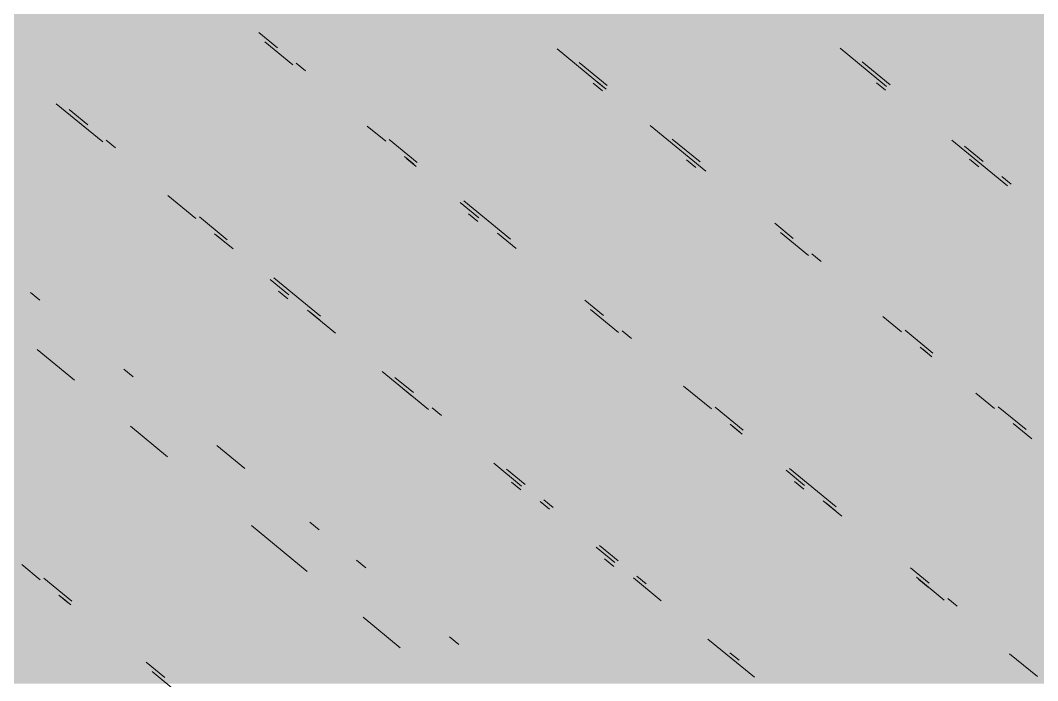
# Paper-space layout '03 3D Building and Roof' of a CAD drawing. Header units: millimetres. Extents: x 5 to 415, y 5 to 292.
# Drawn here: x 267.782 to 271.363, y 77.227 to 79.552 of the extents above; entities that cross this region are included whole.
import ezdxf

# ---------------------------------------------------------------- set-up
doc = ezdxf.new("R2010")
doc.units = ezdxf.units.MM
doc.layers.add('EXISTING', color=7, linetype='Continuous')
doc.layers.add('IMAGES', color=7, linetype='Continuous')

# ---------------------------------------------------------------- blocks, each defined once
blk = doc.blocks.new('SHEET_03')
at = {"layer": 'EXISTING', "color": 250, "lineweight": 9}
for p, q in [((268.6875, 79.4554), (268.6219, 79.5093)), ((268.6422, 79.4765), (268.7405, 79.3957)), ((269.6711, 79.4517), (269.8349, 79.3171)), ((270.6672, 79.4539), (270.831, 79.3193)), ((268.7858, 79.3746), (268.753, 79.4016)), ((269.8474, 79.3229), (269.7491, 79.4037)), ((270.8435, 79.3251), (270.7452, 79.4059)), ((269.8315, 79.3037), (269.7987, 79.3306)), ((269.844, 79.3095), (269.8112, 79.3365)), ((270.8276, 79.3059), (270.7949, 79.3328)), ((267.9082, 79.2588), (268.072, 79.1242)), ((268.019, 79.1839), (267.9535, 79.2378)), ((268.0156, 79.1705), (267.9828, 79.1974)), ((269.0026, 79.1802), (269.0681, 79.1264)), ((269.9987, 79.1824), (270.1953, 79.0208)), ((268.1173, 79.1031), (268.0845, 79.13)), ((269.1789, 79.0514), (269.0806, 79.1322)), ((270.175, 79.0536), (270.0767, 79.1344)), ((271.0604, 79.1307), (271.2569, 78.9691)), ((271.1711, 79.0558), (271.1056, 79.1097)), ((269.1337, 79.0725), (269.1664, 79.0456)), ((269.1755, 79.038), (269.1428, 79.0649)), ((270.1591, 79.0343), (270.1264, 79.0613)), ((271.1553, 79.0365), (271.1225, 79.0635)), ((271.2694, 78.975), (271.2367, 79.0019)), ((268.3014, 78.9356), (268.3997, 78.8548)), ((269.3302, 78.9109), (269.3958, 78.857)), ((269.5066, 78.7821), (269.3427, 78.9168)), ((268.5104, 78.7799), (268.4122, 78.8607)), ((269.3924, 78.8436), (269.3596, 78.8706)), ((270.5027, 78.7843), (270.4371, 78.8382)), ((268.4652, 78.801), (268.5307, 78.7471)), ((268.5071, 78.7665), (268.4743, 78.7934)), ((269.4613, 78.8032), (269.5268, 78.7493)), ((270.4574, 78.8054), (270.5557, 78.7246)), ((270.601, 78.7035), (270.5682, 78.7304)), ((268.6618, 78.6394), (268.7273, 78.5855)), ((268.8381, 78.5106), (268.6743, 78.6452)), ((268.7239, 78.5721), (268.6911, 78.599)), ((267.8509, 78.5664), (267.8181, 78.5934)), ((269.8342, 78.5128), (269.7687, 78.5666)), ((268.7928, 78.5317), (268.8911, 78.4509)), ((269.7889, 78.5338), (269.8872, 78.453)), ((268.8347, 78.4972), (268.8019, 78.5241)), ((270.8178, 78.5091), (270.8833, 78.4552)), ((269.9325, 78.432), (269.8997, 78.4589)), ((270.9941, 78.3803), (270.8958, 78.4611)), ((267.8415, 78.3928), (267.9725, 78.285)), ((270.9489, 78.4014), (270.9816, 78.3744)), ((270.9907, 78.3669), (270.958, 78.3938)), ((268.1785, 78.2971), (268.1458, 78.324)), ((269.0549, 78.3162), (269.2188, 78.1815)), ((269.1657, 78.2413), (269.1002, 78.2951)), ((269.1623, 78.2278), (269.1296, 78.2548)), ((270.1166, 78.2645), (270.2149, 78.1837)), ((271.1454, 78.2398), (271.211, 78.1859)), ((269.264, 78.1605), (269.2312, 78.1874)), ((270.3256, 78.1088), (270.2274, 78.1896)), ((271.3218, 78.111), (271.2235, 78.1918)), ((268.1691, 78.1234), (268.3001, 78.0157)), ((270.2804, 78.1298), (270.3132, 78.1029)), ((270.3223, 78.0954), (270.2895, 78.1223)), ((271.2765, 78.132), (271.342, 78.0782)), ((268.5717, 77.9739), (268.4734, 78.0547)), ((269.4481, 77.993), (269.5464, 77.9122)), ((269.5589, 77.9181), (269.4934, 77.9719)), ((270.477, 77.9682), (270.5425, 77.9144)), ((270.6533, 77.8394), (270.4895, 77.9741)), ((269.543, 77.8988), (269.5102, 77.9257)), ((270.5391, 77.901), (270.5063, 77.9279)), ((269.6119, 77.8583), (269.6447, 77.8314)), ((269.6572, 77.8373), (269.6244, 77.8642)), ((270.608, 77.8605), (270.6736, 77.8067)), ((270.6499, 77.826), (270.6171, 77.853)), ((268.8338, 77.7585), (268.801, 77.7854)), ((268.595, 77.7733), (268.7916, 77.6117)), ((269.8085, 77.6967), (269.874, 77.6429)), ((269.8865, 77.6487), (269.821, 77.7026)), ((267.7866, 77.6361), (267.8521, 77.5822)), ((268.9976, 77.6238), (268.9649, 77.6507)), ((269.8706, 77.6295), (269.8379, 77.6564)), ((270.9809, 77.5701), (270.9154, 77.624)), ((267.9629, 77.5073), (267.8646, 77.5881)), ((269.9396, 77.589), (270.0378, 77.5082)), ((269.9848, 77.5679), (269.952, 77.5949)), ((270.9357, 77.5912), (271.034, 77.5104)), ((270.9775, 77.5567), (270.9448, 77.5836)), ((267.9177, 77.5284), (267.9504, 77.5015)), ((267.9595, 77.4939), (267.9268, 77.5208)), ((271.0792, 77.4893), (271.0464, 77.5163)), ((268.9882, 77.4501), (269.1192, 77.3424)), ((269.3253, 77.3545), (269.2925, 77.3814)), ((270.2017, 77.3735), (270.3655, 77.2389)), ((270.3124, 77.2986), (270.2797, 77.3255)), ((271.2633, 77.3219), (271.3616, 77.2411)), ((268.2905, 77.238), (268.225, 77.2919)), ((268.2453, 77.2591), (268.3436, 77.1783))]:
    blk.add_line(p, q, dxfattribs=at)
at = {"layer": 'IMAGES', "color": 7}
for points in [[(267.7491, 79.5295), (268.2309, 79.5295), (267.7491, 79.6259), (268.2309, 79.6259)], [(268.2309, 79.5295), (268.3273, 79.5295), (268.2309, 79.6259), (268.3273, 79.6259)], [(268.3273, 79.5295), (268.4236, 79.5295), (268.3273, 79.6259), (268.4236, 79.6259)], [(268.4236, 79.5295), (268.6164, 79.5295), (268.4236, 79.6259), (268.6164, 79.6259)], [(268.6164, 79.5295), (268.7127, 79.5295), (268.6164, 79.6259), (268.7127, 79.6259)], [(268.7127, 79.5295), (268.8091, 79.5295), (268.7127, 79.6259), (268.8091, 79.6259)], [(268.8091, 79.5295), (269.3873, 79.5295), (268.8091, 79.6259), (269.3873, 79.6259)], [(269.3873, 79.5295), (269.4836, 79.5295), (269.3873, 79.6259), (269.4836, 79.6259)], [(269.4836, 79.5295), (269.58, 79.5295), (269.4836, 79.6259), (269.58, 79.6259)], [(269.58, 79.5295), (269.6764, 79.5295), (269.58, 79.6259), (269.6764, 79.6259)], [(269.6764, 79.5295), (270.2545, 79.5295), (269.6764, 79.6259), (270.2545, 79.6259)], [(270.2545, 79.5295), (270.3509, 79.5295), (270.2545, 79.6259), (270.3509, 79.6259)], [(270.3509, 79.5295), (270.4473, 79.5295), (270.3509, 79.6259), (270.4473, 79.6259)], [(270.4473, 79.5295), (270.5436, 79.5295), (270.4473, 79.6259), (270.5436, 79.6259)], [(270.5436, 79.5295), (270.64, 79.5295), (270.5436, 79.6259), (270.64, 79.6259)], [(270.64, 79.5295), (270.7364, 79.5295), (270.64, 79.6259), (270.7364, 79.6259)], [(270.7364, 79.5295), (271.4109, 79.5295), (270.7364, 79.6259), (271.4109, 79.6259)], [(267.7491, 79.4331), (268.3273, 79.4331), (267.7491, 79.5295), (268.3273, 79.5295)], [(268.3273, 79.4331), (268.4236, 79.4331), (268.3273, 79.5295), (268.4236, 79.5295)], [(268.4236, 79.4331), (268.52, 79.4331), (268.4236, 79.5295), (268.52, 79.5295)], [(268.52, 79.4331), (268.6164, 79.4331), (268.52, 79.5295), (268.6164, 79.5295)], [(268.6164, 79.4331), (268.7127, 79.4331), (268.6164, 79.5295), (268.7127, 79.5295)], [(268.7127, 79.4331), (268.8091, 79.4331), (268.7127, 79.5295), (268.8091, 79.5295)], [(268.8091, 79.4331), (268.9055, 79.4331), (268.8091, 79.5295), (268.9055, 79.5295)], [(268.9055, 79.4331), (269.3873, 79.4331), (268.9055, 79.5295), (269.3873, 79.5295)], [(269.3873, 79.4331), (269.4836, 79.4331), (269.3873, 79.5295), (269.4836, 79.5295)], [(269.4836, 79.4331), (269.58, 79.4331), (269.4836, 79.5295), (269.58, 79.5295)], [(269.58, 79.4331), (269.7727, 79.4331), (269.58, 79.5295), (269.7727, 79.5295)], [(269.7727, 79.4331), (269.8691, 79.4331), (269.7727, 79.5295), (269.8691, 79.5295)], [(269.8691, 79.4331), (270.3509, 79.4331), (269.8691, 79.5295), (270.3509, 79.5295)], [(270.3509, 79.4331), (270.4473, 79.4331), (270.3509, 79.5295), (270.4473, 79.5295)], [(270.4473, 79.4331), (270.5436, 79.4331), (270.4473, 79.5295), (270.5436, 79.5295)], [(270.5436, 79.4331), (270.7364, 79.4331), (270.5436, 79.5295), (270.7364, 79.5295)], [(270.7364, 79.4331), (270.8327, 79.4331), (270.7364, 79.5295), (270.8327, 79.5295)], [(270.8327, 79.4331), (271.4109, 79.4331), (270.8327, 79.5295), (271.4109, 79.5295)], [(267.6527, 79.3367), (267.8455, 79.3367), (267.6527, 79.4331), (267.8455, 79.4331)], [(267.8455, 79.3367), (267.9418, 79.3367), (267.8455, 79.4331), (267.9418, 79.4331)], [(267.9418, 79.3367), (268.0382, 79.3367), (267.9418, 79.4331), (268.0382, 79.4331)], [(268.0382, 79.3367), (268.52, 79.3367), (268.0382, 79.4331), (268.52, 79.4331)], [(268.52, 79.3367), (268.6164, 79.3367), (268.52, 79.4331), (268.6164, 79.4331)], [(268.6164, 79.3367), (268.8091, 79.3367), (268.6164, 79.4331), (268.8091, 79.4331)], [(268.8091, 79.3367), (268.9055, 79.3367), (268.8091, 79.4331), (268.9055, 79.4331)], [(268.9055, 79.3367), (269.0018, 79.3367), (268.9055, 79.4331), (269.0018, 79.4331)], [(269.0018, 79.3367), (269.0982, 79.3367), (269.0018, 79.4331), (269.0982, 79.4331)], [(269.0982, 79.3367), (269.4836, 79.3367), (269.0982, 79.4331), (269.4836, 79.4331)], [(269.4836, 79.3367), (269.58, 79.3367), (269.4836, 79.4331), (269.58, 79.4331)], [(269.58, 79.3367), (269.6764, 79.3367), (269.58, 79.4331), (269.6764, 79.4331)], [(269.6764, 79.3367), (269.8691, 79.3367), (269.6764, 79.4331), (269.8691, 79.4331)], [(269.8691, 79.3367), (269.9655, 79.3367), (269.8691, 79.4331), (269.9655, 79.4331)], [(269.9655, 79.3367), (270.0618, 79.3367), (269.9655, 79.4331), (270.0618, 79.4331)], [(270.0618, 79.3367), (270.5436, 79.3367), (270.0618, 79.4331), (270.5436, 79.4331)], [(270.5436, 79.3367), (270.64, 79.3367), (270.5436, 79.4331), (270.64, 79.4331)], [(270.64, 79.3367), (270.8327, 79.3367), (270.64, 79.4331), (270.8327, 79.4331)], [(270.8327, 79.3367), (270.9291, 79.3367), (270.8327, 79.4331), (270.9291, 79.4331)], [(270.9291, 79.3367), (271.0255, 79.3367), (270.9291, 79.4331), (271.0255, 79.4331)], [(271.0255, 79.3367), (271.5073, 79.3367), (271.0255, 79.4331), (271.5073, 79.4331)], [(267.7491, 79.2403), (267.8455, 79.2403), (267.7491, 79.3367), (267.8455, 79.3367)], [(267.8455, 79.2403), (267.9418, 79.2403), (267.8455, 79.3367), (267.9418, 79.3367)], [(267.9418, 79.2403), (268.0382, 79.2403), (267.9418, 79.3367), (268.0382, 79.3367)], [(268.0382, 79.2403), (268.1345, 79.2403), (268.0382, 79.3367), (268.1345, 79.3367)], [(268.1345, 79.2403), (268.6164, 79.2403), (268.1345, 79.3367), (268.6164, 79.3367)], [(268.6164, 79.2403), (268.7127, 79.2403), (268.6164, 79.3367), (268.7127, 79.3367)], [(268.7127, 79.2403), (268.8091, 79.2403), (268.7127, 79.3367), (268.8091, 79.3367)], [(268.8091, 79.2403), (268.9055, 79.2403), (268.8091, 79.3367), (268.9055, 79.3367)], [(268.9055, 79.2403), (269.0018, 79.2403), (268.9055, 79.3367), (269.0018, 79.3367)], [(269.0018, 79.2403), (269.0982, 79.2403), (269.0018, 79.3367), (269.0982, 79.3367)], [(269.0982, 79.2403), (269.1945, 79.2403), (269.0982, 79.3367), (269.1945, 79.3367)], [(269.1945, 79.2403), (269.58, 79.2403), (269.1945, 79.3367), (269.58, 79.3367)], [(269.58, 79.2403), (269.6764, 79.2403), (269.58, 79.3367), (269.6764, 79.3367)], [(269.6764, 79.2403), (269.7727, 79.2403), (269.6764, 79.3367), (269.7727, 79.3367)], [(269.7727, 79.2403), (269.9655, 79.2403), (269.7727, 79.3367), (269.9655, 79.3367)], [(269.9655, 79.2403), (270.0618, 79.2403), (269.9655, 79.3367), (270.0618, 79.3367)], [(270.0618, 79.2403), (270.1582, 79.2403), (270.0618, 79.3367), (270.1582, 79.3367)], [(270.1582, 79.2403), (270.64, 79.2403), (270.1582, 79.3367), (270.64, 79.3367)], [(270.64, 79.2403), (270.7364, 79.2403), (270.64, 79.3367), (270.7364, 79.3367)], [(270.7364, 79.2403), (270.9291, 79.2403), (270.7364, 79.3367), (270.9291, 79.3367)], [(270.9291, 79.2403), (271.0255, 79.2403), (270.9291, 79.3367), (271.0255, 79.3367)], [(271.0255, 79.2403), (271.1218, 79.2403), (271.0255, 79.3367), (271.1218, 79.3367)], [(271.1218, 79.2403), (271.6036, 79.2403), (271.1218, 79.3367), (271.6036, 79.3367)], [(267.7491, 79.1439), (267.8455, 79.1439), (267.7491, 79.2403), (267.8455, 79.2403)], [(267.8455, 79.1439), (267.9418, 79.1439), (267.8455, 79.2403), (267.9418, 79.2403)], [(267.9418, 79.1439), (268.1345, 79.1439), (267.9418, 79.2403), (268.1345, 79.2403)], [(268.1345, 79.1439), (268.2309, 79.1439), (268.1345, 79.2403), (268.2309, 79.2403)], [(268.2309, 79.1439), (268.7127, 79.1439), (268.2309, 79.2403), (268.7127, 79.2403)], [(268.7127, 79.1439), (268.8091, 79.1439), (268.7127, 79.2403), (268.8091, 79.2403)], [(268.8091, 79.1439), (268.9055, 79.1439), (268.8091, 79.2403), (268.9055, 79.2403)], [(268.9055, 79.1439), (269.0018, 79.1439), (268.9055, 79.2403), (269.0018, 79.2403)], [(269.0018, 79.0475), (269.0982, 79.0475), (269.0018, 79.2403), (269.0982, 79.2403)], [(269.0982, 79.1439), (269.1945, 79.1439), (269.0982, 79.2403), (269.1945, 79.2403)], [(269.1945, 79.1439), (269.7727, 79.1439), (269.1945, 79.2403), (269.7727, 79.2403)], [(269.7727, 79.1439), (269.8691, 79.1439), (269.7727, 79.2403), (269.8691, 79.2403)], [(269.8691, 79.1439), (269.9655, 79.1439), (269.8691, 79.2403), (269.9655, 79.2403)], [(269.9655, 79.1439), (270.0618, 79.1439), (269.9655, 79.2403), (270.0618, 79.2403)], [(270.0618, 79.1439), (270.1582, 79.1439), (270.0618, 79.2403), (270.1582, 79.2403)], [(270.1582, 79.1439), (270.2545, 79.1439), (270.1582, 79.2403), (270.2545, 79.2403)], [(270.2545, 79.1439), (270.7364, 79.1439), (270.2545, 79.2403), (270.7364, 79.2403)], [(270.7364, 79.1439), (270.8327, 79.1439), (270.7364, 79.2403), (270.8327, 79.2403)], [(270.8327, 79.1439), (270.9291, 79.1439), (270.8327, 79.2403), (270.9291, 79.2403)], [(270.9291, 79.1439), (271.0255, 79.1439), (270.9291, 79.2403), (271.0255, 79.2403)], [(271.0255, 79.1439), (271.1218, 79.1439), (271.0255, 79.2403), (271.1218, 79.2403)], [(271.1218, 79.1439), (271.2182, 79.1439), (271.1218, 79.2403), (271.2182, 79.2403)], [(271.2182, 79.1439), (271.7, 79.1439), (271.2182, 79.2403), (271.7, 79.2403)], [(267.46, 79.0475), (267.8455, 79.0475), (267.46, 79.1439), (267.8455, 79.1439)], [(267.8455, 79.0475), (267.9418, 79.0475), (267.8455, 79.1439), (267.9418, 79.1439)], [(267.9418, 79.0475), (268.0382, 79.0475), (267.9418, 79.1439), (268.0382, 79.1439)], [(268.0382, 79.0475), (268.2309, 79.0475), (268.0382, 79.1439), (268.2309, 79.1439)], [(268.2309, 79.0475), (268.3273, 79.0475), (268.2309, 79.1439), (268.3273, 79.1439)], [(268.3273, 79.0475), (268.4236, 79.0475), (268.3273, 79.1439), (268.4236, 79.1439)], [(268.4236, 79.0475), (268.8091, 79.0475), (268.4236, 79.1439), (268.8091, 79.1439)], [(268.8091, 79.0475), (268.9055, 79.0475), (268.8091, 79.1439), (268.9055, 79.1439)], [(268.9055, 79.0475), (269.0018, 79.0475), (268.9055, 79.1439), (269.0018, 79.1439)], [(269.0982, 79.0475), (269.1945, 79.0475), (269.0982, 79.1439), (269.1945, 79.1439)], [(269.1945, 79.0475), (269.2909, 79.0475), (269.1945, 79.1439), (269.2909, 79.1439)], [(269.2909, 79.0475), (269.3873, 79.0475), (269.2909, 79.1439), (269.3873, 79.1439)], [(269.3873, 79.0475), (269.8691, 79.0475), (269.3873, 79.1439), (269.8691, 79.1439)], [(269.8691, 79.0475), (269.9655, 79.0475), (269.8691, 79.1439), (269.9655, 79.1439)], [(269.9655, 79.0475), (270.0618, 79.0475), (269.9655, 79.1439), (270.0618, 79.1439)], [(270.0618, 79.0475), (270.1582, 79.0475), (270.0618, 79.1439), (270.1582, 79.1439)], [(270.1582, 79.0475), (270.2545, 79.0475), (270.1582, 79.1439), (270.2545, 79.1439)], [(270.2545, 79.0475), (270.3509, 79.0475), (270.2545, 79.1439), (270.3509, 79.1439)], [(270.3509, 79.0475), (270.9291, 79.0475), (270.3509, 79.1439), (270.9291, 79.1439)], [(270.9291, 79.0475), (271.0255, 79.0475), (270.9291, 79.1439), (271.0255, 79.1439)], [(271.0255, 79.0475), (271.2182, 79.0475), (271.0255, 79.1439), (271.2182, 79.1439)], [(271.2182, 79.0475), (271.7964, 79.0475), (271.2182, 79.1439), (271.7964, 79.1439)], [(267.5564, 78.9511), (268.0382, 78.9511), (267.5564, 79.0475), (268.0382, 79.0475)], [(268.0382, 78.9511), (268.1345, 78.9511), (268.0382, 79.0475), (268.1345, 79.0475)], [(268.1345, 78.9511), (268.2309, 78.9511), (268.1345, 79.0475), (268.2309, 79.0475)], [(268.2309, 78.9511), (268.3273, 78.9511), (268.2309, 79.0475), (268.3273, 79.0475)], [(268.3273, 78.9511), (268.4236, 78.9511), (268.3273, 79.0475), (268.4236, 79.0475)], [(268.4236, 78.9511), (268.52, 78.9511), (268.4236, 79.0475), (268.52, 79.0475)], [(268.52, 78.9511), (268.9055, 78.9511), (268.52, 79.0475), (268.9055, 79.0475)], [(268.9055, 78.9511), (269.0018, 78.9511), (268.9055, 79.0475), (269.0018, 79.0475)], [(269.0018, 78.9511), (269.0982, 78.9511), (269.0018, 79.0475), (269.0982, 79.0475)], [(269.0982, 78.9511), (269.1945, 78.9511), (269.0982, 79.0475), (269.1945, 79.0475)], [(269.1945, 78.9511), (269.2909, 78.9511), (269.1945, 79.0475), (269.2909, 79.0475)], [(269.2909, 78.9511), (269.3873, 78.9511), (269.2909, 79.0475), (269.3873, 79.0475)], [(269.3873, 78.9511), (269.4836, 78.9511), (269.3873, 79.0475), (269.4836, 79.0475)], [(269.4836, 78.9511), (269.9655, 78.9511), (269.4836, 79.0475), (269.9655, 79.0475)], [(269.9655, 78.9511), (270.0618, 78.9511), (269.9655, 79.0475), (270.0618, 79.0475)], [(270.0618, 78.9511), (270.1582, 78.9511), (270.0618, 79.0475), (270.1582, 79.0475)], [(270.1582, 78.9511), (270.2545, 78.9511), (270.1582, 79.0475), (270.2545, 79.0475)], [(270.2545, 78.9511), (270.3509, 78.9511), (270.2545, 79.0475), (270.3509, 79.0475)], [(270.3509, 78.9511), (270.4473, 78.9511), (270.3509, 79.0475), (270.4473, 79.0475)], [(270.4473, 78.9511), (271.1218, 78.9511), (270.4473, 79.0475), (271.1218, 79.0475)], [(271.1218, 78.9511), (271.3145, 78.9511), (271.1218, 79.0475), (271.3145, 79.0475)], [(271.3145, 78.9511), (271.4109, 78.9511), (271.3145, 79.0475), (271.4109, 79.0475)], [(267.6527, 78.8547), (268.1345, 78.8547), (267.6527, 78.9511), (268.1345, 78.9511)], [(268.1345, 78.8547), (268.2309, 78.8547), (268.1345, 78.9511), (268.2309, 78.9511)], [(268.2309, 78.8547), (268.3273, 78.8547), (268.2309, 78.9511), (268.3273, 78.9511)], [(268.3273, 78.8547), (268.4236, 78.8547), (268.3273, 78.9511), (268.4236, 78.9511)], [(268.4236, 78.8547), (268.52, 78.8547), (268.4236, 78.9511), (268.52, 78.9511)], [(268.52, 78.8547), (268.6164, 78.8547), (268.52, 78.9511), (268.6164, 78.9511)], [(268.6164, 78.8547), (269.0982, 78.8547), (268.6164, 78.9511), (269.0982, 78.9511)], [(269.0982, 78.8547), (269.1945, 78.8547), (269.0982, 78.9511), (269.1945, 78.9511)], [(269.1945, 78.8547), (269.2909, 78.8547), (269.1945, 78.9511), (269.2909, 78.9511)], [(269.2909, 78.8547), (269.4836, 78.8547), (269.2909, 78.9511), (269.4836, 78.9511)], [(269.4836, 78.8547), (269.58, 78.8547), (269.4836, 78.9511), (269.58, 78.9511)], [(269.58, 78.8547), (270.0618, 78.8547), (269.58, 78.9511), (270.0618, 78.9511)], [(270.0618, 78.8547), (270.1582, 78.8547), (270.0618, 78.9511), (270.1582, 78.9511)], [(270.1582, 78.8547), (270.2545, 78.8547), (270.1582, 78.9511), (270.2545, 78.9511)], [(270.2545, 78.8547), (270.3509, 78.8547), (270.2545, 78.9511), (270.3509, 78.9511)], [(270.3509, 78.8547), (270.4473, 78.8547), (270.3509, 78.9511), (270.4473, 78.9511)], [(270.4473, 78.8547), (270.5436, 78.8547), (270.4473, 78.9511), (270.5436, 78.9511)], [(270.5436, 78.8547), (270.64, 78.8547), (270.5436, 78.9511), (270.64, 78.9511)], [(270.64, 78.8547), (271.1218, 78.8547), (270.64, 78.9511), (271.1218, 78.9511)], [(271.1218, 78.8547), (271.2182, 78.8547), (271.1218, 78.9511), (271.2182, 78.9511)], [(271.2182, 78.8547), (271.3145, 78.8547), (271.2182, 78.9511), (271.3145, 78.9511)], [(271.3145, 78.8547), (271.4109, 78.8547), (271.3145, 78.9511), (271.4109, 78.9511)], [(267.7491, 78.7583), (268.2309, 78.7583), (267.7491, 78.8547), (268.2309, 78.8547)], [(268.2309, 78.7583), (268.3273, 78.7583), (268.2309, 78.8547), (268.3273, 78.8547)], [(268.3273, 78.7583), (268.52, 78.7583), (268.3273, 78.8547), (268.52, 78.8547)], [(268.52, 78.7583), (268.6164, 78.7583), (268.52, 78.8547), (268.6164, 78.8547)], [(268.6164, 78.7583), (268.7127, 78.7583), (268.6164, 78.8547), (268.7127, 78.8547)], [(268.7127, 78.7583), (269.1945, 78.7583), (268.7127, 78.8547), (269.1945, 78.8547)], [(269.1945, 78.7583), (269.3873, 78.7583), (269.1945, 78.8547), (269.3873, 78.8547)], [(269.3873, 78.7583), (269.58, 78.7583), (269.3873, 78.8547), (269.58, 78.8547)], [(269.58, 78.7583), (269.6764, 78.7583), (269.58, 78.8547), (269.6764, 78.8547)], [(269.6764, 78.7583), (270.1582, 78.7583), (269.6764, 78.8547), (270.1582, 78.8547)], [(270.1582, 78.7583), (270.2545, 78.7583), (270.1582, 78.8547), (270.2545, 78.8547)], [(270.2545, 78.7583), (270.3509, 78.7583), (270.2545, 78.8547), (270.3509, 78.8547)], [(270.3509, 78.7583), (270.5436, 78.7583), (270.3509, 78.8547), (270.5436, 78.8547)], [(270.5436, 78.7583), (270.64, 78.7583), (270.5436, 78.8547), (270.64, 78.8547)], [(270.64, 78.7583), (270.7364, 78.7583), (270.64, 78.8547), (270.7364, 78.8547)], [(270.7364, 78.7583), (271.2182, 78.7583), (270.7364, 78.8547), (271.2182, 78.8547)], [(271.2182, 78.7583), (271.3145, 78.7583), (271.2182, 78.8547), (271.3145, 78.8547)], [(271.3145, 78.7583), (271.4109, 78.7583), (271.3145, 78.8547), (271.4109, 78.8547)], [(267.7491, 78.6619), (267.8455, 78.6619), (267.7491, 78.7583), (267.8455, 78.7583)], [(267.8455, 78.6619), (267.9418, 78.6619), (267.8455, 78.7583), (267.9418, 78.7583)], [(267.9418, 78.6619), (268.3273, 78.6619), (267.9418, 78.7583), (268.3273, 78.7583)], [(268.3273, 78.6619), (268.4236, 78.6619), (268.3273, 78.7583), (268.4236, 78.7583)], [(268.4236, 78.6619), (268.52, 78.6619), (268.4236, 78.7583), (268.52, 78.7583)], [(268.52, 78.6619), (268.6164, 78.6619), (268.52, 78.7583), (268.6164, 78.7583)], [(268.6164, 78.6619), (268.7127, 78.6619), (268.6164, 78.7583), (268.7127, 78.7583)], [(268.7127, 78.6619), (268.8091, 78.6619), (268.7127, 78.7583), (268.8091, 78.7583)], [(268.8091, 78.6619), (269.2909, 78.6619), (268.8091, 78.7583), (269.2909, 78.7583)], [(269.2909, 78.6619), (269.3873, 78.6619), (269.2909, 78.7583), (269.3873, 78.7583)], [(269.3873, 78.6619), (269.4836, 78.6619), (269.3873, 78.7583), (269.4836, 78.7583)], [(269.4836, 78.6619), (269.6764, 78.6619), (269.4836, 78.7583), (269.6764, 78.7583)], [(269.6764, 78.6619), (269.8691, 78.6619), (269.6764, 78.7583), (269.8691, 78.7583)], [(269.8691, 78.6619), (270.3509, 78.6619), (269.8691, 78.7583), (270.3509, 78.7583)], [(270.3509, 78.6619), (270.4473, 78.6619), (270.3509, 78.7583), (270.4473, 78.7583)], [(270.4473, 78.6619), (270.64, 78.6619), (270.4473, 78.7583), (270.64, 78.7583)], [(270.64, 78.6619), (270.7364, 78.6619), (270.64, 78.7583), (270.7364, 78.7583)], [(270.7364, 78.6619), (270.8327, 78.6619), (270.7364, 78.7583), (270.8327, 78.7583)], [(270.8327, 78.6619), (271.3145, 78.6619), (270.8327, 78.7583), (271.3145, 78.7583)], [(271.3145, 78.6619), (271.4109, 78.6619), (271.3145, 78.7583), (271.4109, 78.7583)], [(267.7491, 78.5655), (267.8455, 78.5655), (267.7491, 78.6619), (267.8455, 78.6619)], [(267.8455, 78.5655), (268.0382, 78.5655), (267.8455, 78.6619), (268.0382, 78.6619)], [(268.0382, 78.5655), (268.4236, 78.5655), (268.0382, 78.6619), (268.4236, 78.6619)], [(268.4236, 78.5655), (268.52, 78.5655), (268.4236, 78.6619), (268.52, 78.6619)], [(268.52, 78.5655), (268.6164, 78.5655), (268.52, 78.6619), (268.6164, 78.6619)], [(268.6164, 78.5655), (268.8091, 78.5655), (268.6164, 78.6619), (268.8091, 78.6619)], [(268.8091, 78.5655), (268.9055, 78.5655), (268.8091, 78.6619), (268.9055, 78.6619)], [(268.9055, 78.5655), (269.3873, 78.5655), (268.9055, 78.6619), (269.3873, 78.6619)], [(269.3873, 78.5655), (269.4836, 78.5655), (269.3873, 78.6619), (269.4836, 78.6619)], [(269.4836, 78.5655), (269.58, 78.5655), (269.4836, 78.6619), (269.58, 78.6619)], [(269.58, 78.5655), (269.6764, 78.5655), (269.58, 78.6619), (269.6764, 78.6619)], [(269.6764, 78.5655), (269.7727, 78.5655), (269.6764, 78.6619), (269.7727, 78.6619)], [(269.7727, 78.5655), (269.8691, 78.5655), (269.7727, 78.6619), (269.8691, 78.6619)], [(269.8691, 78.5655), (269.9655, 78.5655), (269.8691, 78.6619), (269.9655, 78.6619)], [(269.9655, 78.5655), (270.5436, 78.5655), (269.9655, 78.6619), (270.5436, 78.6619)], [(270.5436, 78.4691), (270.64, 78.4691), (270.5436, 78.6619), (270.64, 78.6619)], [(270.64, 78.5655), (270.8327, 78.5655), (270.64, 78.6619), (270.8327, 78.6619)], [(270.8327, 78.5655), (270.9291, 78.5655), (270.8327, 78.6619), (270.9291, 78.6619)], [(270.9291, 78.5655), (271.0255, 78.5655), (270.9291, 78.6619), (271.0255, 78.6619)], [(271.0255, 78.5655), (271.4109, 78.5655), (271.0255, 78.6619), (271.4109, 78.6619)], [(267.7491, 78.4691), (267.9418, 78.4691), (267.7491, 78.5655), (267.9418, 78.5655)], [(267.9418, 78.4691), (268.0382, 78.4691), (267.9418, 78.5655), (268.0382, 78.5655)], [(268.0382, 78.4691), (268.1345, 78.4691), (268.0382, 78.5655), (268.1345, 78.5655)], [(268.1345, 78.4691), (268.7127, 78.4691), (268.1345, 78.5655), (268.7127, 78.5655)], [(268.7127, 78.4691), (268.9055, 78.4691), (268.7127, 78.5655), (268.9055, 78.5655)], [(268.9055, 78.4691), (269.0018, 78.4691), (268.9055, 78.5655), (269.0018, 78.5655)], [(269.0018, 78.4691), (269.0982, 78.4691), (269.0018, 78.5655), (269.0982, 78.5655)], [(269.0982, 78.4691), (269.58, 78.4691), (269.0982, 78.5655), (269.58, 78.5655)], [(269.58, 78.4691), (269.6764, 78.4691), (269.58, 78.5655), (269.6764, 78.5655)], [(269.6764, 78.4691), (269.7727, 78.4691), (269.6764, 78.5655), (269.7727, 78.5655)], [(269.7727, 78.4691), (269.8691, 78.4691), (269.7727, 78.5655), (269.8691, 78.5655)], [(269.8691, 78.4691), (269.9655, 78.4691), (269.8691, 78.5655), (269.9655, 78.5655)], [(269.9655, 78.4691), (270.0618, 78.4691), (269.9655, 78.5655), (270.0618, 78.5655)], [(270.0618, 78.4691), (270.5436, 78.4691), (270.0618, 78.5655), (270.5436, 78.5655)], [(270.64, 78.4691), (270.7364, 78.4691), (270.64, 78.5655), (270.7364, 78.5655)], [(270.7364, 78.4691), (270.8327, 78.4691), (270.7364, 78.5655), (270.8327, 78.5655)], [(270.8327, 78.4691), (270.9291, 78.4691), (270.8327, 78.5655), (270.9291, 78.5655)], [(270.9291, 78.4691), (271.0255, 78.4691), (270.9291, 78.5655), (271.0255, 78.5655)], [(271.0255, 78.4691), (271.6036, 78.4691), (271.0255, 78.5655), (271.6036, 78.5655)], [(267.7491, 78.3727), (267.8455, 78.3727), (267.7491, 78.4691), (267.8455, 78.4691)], [(267.8455, 78.3727), (268.0382, 78.3727), (267.8455, 78.4691), (268.0382, 78.4691)], [(268.0382, 78.3727), (268.1345, 78.3727), (268.0382, 78.4691), (268.1345, 78.4691)], [(268.1345, 78.3727), (268.2309, 78.3727), (268.1345, 78.4691), (268.2309, 78.4691)], [(268.2309, 78.3727), (268.3273, 78.3727), (268.2309, 78.4691), (268.3273, 78.4691)], [(268.3273, 78.3727), (268.7127, 78.3727), (268.3273, 78.4691), (268.7127, 78.4691)], [(268.7127, 78.3727), (268.8091, 78.3727), (268.7127, 78.4691), (268.8091, 78.4691)], [(268.8091, 78.3727), (269.0982, 78.3727), (268.8091, 78.4691), (269.0982, 78.4691)], [(269.0982, 78.3727), (269.1945, 78.3727), (269.0982, 78.4691), (269.1945, 78.4691)], [(269.1945, 78.3727), (269.6764, 78.3727), (269.1945, 78.4691), (269.6764, 78.4691)], [(269.6764, 78.3727), (269.7727, 78.3727), (269.6764, 78.4691), (269.7727, 78.4691)], [(269.7727, 78.3727), (269.8691, 78.3727), (269.7727, 78.4691), (269.8691, 78.4691)], [(269.8691, 78.3727), (269.9655, 78.3727), (269.8691, 78.4691), (269.9655, 78.4691)], [(269.9655, 78.3727), (270.0618, 78.3727), (269.9655, 78.4691), (270.0618, 78.4691)], [(270.0618, 78.3727), (270.1582, 78.3727), (270.0618, 78.4691), (270.1582, 78.4691)], [(270.1582, 78.3727), (270.2545, 78.3727), (270.1582, 78.4691), (270.2545, 78.4691)], [(270.2545, 78.3727), (270.64, 78.3727), (270.2545, 78.4691), (270.64, 78.4691)], [(270.64, 78.3727), (270.7364, 78.3727), (270.64, 78.4691), (270.7364, 78.4691)], [(270.7364, 78.3727), (270.8327, 78.3727), (270.7364, 78.4691), (270.8327, 78.4691)], [(270.8327, 78.3727), (271.0255, 78.3727), (270.8327, 78.4691), (271.0255, 78.4691)], [(271.0255, 78.3727), (271.1218, 78.3727), (271.0255, 78.4691), (271.1218, 78.4691)], [(271.1218, 78.3727), (271.2182, 78.3727), (271.1218, 78.4691), (271.2182, 78.4691)], [(271.2182, 78.3727), (271.7, 78.3727), (271.2182, 78.4691), (271.7, 78.4691)], [(267.7491, 78.2763), (267.8455, 78.2763), (267.7491, 78.3727), (267.8455, 78.3727)], [(267.8455, 78.2763), (267.9418, 78.2763), (267.8455, 78.3727), (267.9418, 78.3727)], [(267.9418, 78.2763), (268.0382, 78.2763), (267.9418, 78.3727), (268.0382, 78.3727)], [(268.0382, 78.2763), (268.1345, 78.2763), (268.0382, 78.3727), (268.1345, 78.3727)], [(268.1345, 78.2763), (268.2309, 78.2763), (268.1345, 78.3727), (268.2309, 78.3727)], [(268.2309, 78.2763), (268.4236, 78.2763), (268.2309, 78.3727), (268.4236, 78.3727)], [(268.4236, 78.2763), (268.8091, 78.2763), (268.4236, 78.3727), (268.8091, 78.3727)], [(268.8091, 78.2763), (268.9055, 78.2763), (268.8091, 78.3727), (268.9055, 78.3727)], [(268.9055, 78.2763), (269.0018, 78.2763), (268.9055, 78.3727), (269.0018, 78.3727)], [(269.0018, 78.2763), (269.1945, 78.2763), (269.0018, 78.3727), (269.1945, 78.3727)], [(269.1945, 78.2763), (269.2909, 78.2763), (269.1945, 78.3727), (269.2909, 78.3727)], [(269.2909, 78.2763), (269.7727, 78.2763), (269.2909, 78.3727), (269.7727, 78.3727)], [(269.7727, 78.2763), (269.8691, 78.2763), (269.7727, 78.3727), (269.8691, 78.3727)], [(269.8691, 78.2763), (269.9655, 78.2763), (269.8691, 78.3727), (269.9655, 78.3727)], [(269.9655, 78.2763), (270.0618, 78.2763), (269.9655, 78.3727), (270.0618, 78.3727)], [(270.0618, 78.2763), (270.1582, 78.2763), (270.0618, 78.3727), (270.1582, 78.3727)], [(270.1582, 78.2763), (270.2545, 78.2763), (270.1582, 78.3727), (270.2545, 78.3727)], [(270.2545, 78.2763), (270.3509, 78.2763), (270.2545, 78.3727), (270.3509, 78.3727)], [(270.3509, 78.2763), (270.8327, 78.2763), (270.3509, 78.3727), (270.8327, 78.3727)], [(270.8327, 78.2763), (270.9291, 78.2763), (270.8327, 78.3727), (270.9291, 78.3727)], [(270.9291, 78.2763), (271.0255, 78.2763), (270.9291, 78.3727), (271.0255, 78.3727)], [(271.0255, 78.2763), (271.1218, 78.2763), (271.0255, 78.3727), (271.1218, 78.3727)], [(271.1218, 78.2763), (271.2182, 78.2763), (271.1218, 78.3727), (271.2182, 78.3727)], [(271.2182, 78.2763), (271.3145, 78.2763), (271.2182, 78.3727), (271.3145, 78.3727)], [(271.3145, 78.2763), (271.7964, 78.2763), (271.3145, 78.3727), (271.7964, 78.3727)], [(267.7491, 78.1799), (267.8455, 78.1799), (267.7491, 78.2763), (267.8455, 78.2763)], [(267.8455, 78.1799), (267.9418, 78.1799), (267.8455, 78.2763), (267.9418, 78.2763)], [(267.9418, 78.1799), (268.0382, 78.1799), (267.9418, 78.2763), (268.0382, 78.2763)], [(268.0382, 78.1799), (268.3273, 78.1799), (268.0382, 78.2763), (268.3273, 78.2763)], [(268.3273, 78.1799), (268.4236, 78.1799), (268.3273, 78.2763), (268.4236, 78.2763)], [(268.4236, 78.1799), (268.52, 78.1799), (268.4236, 78.2763), (268.52, 78.2763)], [(268.52, 78.1799), (268.9055, 78.1799), (268.52, 78.2763), (268.9055, 78.2763)], [(268.9055, 78.1799), (269.0018, 78.1799), (268.9055, 78.2763), (269.0018, 78.2763)], [(269.0018, 78.1799), (269.0982, 78.1799), (269.0018, 78.2763), (269.0982, 78.2763)], [(269.0982, 78.1799), (269.2909, 78.1799), (269.0982, 78.2763), (269.2909, 78.2763)], [(269.2909, 78.1799), (269.3873, 78.1799), (269.2909, 78.2763), (269.3873, 78.2763)], [(269.3873, 78.1799), (269.9655, 78.1799), (269.3873, 78.2763), (269.9655, 78.2763)], [(269.9655, 78.1799), (270.0618, 78.1799), (269.9655, 78.2763), (270.0618, 78.2763)], [(270.0618, 78.1799), (270.1582, 78.1799), (270.0618, 78.2763), (270.1582, 78.2763)], [(270.1582, 78.1799), (270.2545, 78.1799), (270.1582, 78.2763), (270.2545, 78.2763)], [(270.2545, 78.1799), (270.3509, 78.1799), (270.2545, 78.2763), (270.3509, 78.2763)], [(270.3509, 78.1799), (270.4473, 78.1799), (270.3509, 78.2763), (270.4473, 78.2763)], [(270.4473, 78.1799), (270.9291, 78.1799), (270.4473, 78.2763), (270.9291, 78.2763)], [(270.9291, 78.1799), (271.0255, 78.1799), (270.9291, 78.2763), (271.0255, 78.2763)], [(271.0255, 78.1799), (271.1218, 78.1799), (271.0255, 78.2763), (271.1218, 78.2763)], [(271.1218, 78.1799), (271.3145, 78.1799), (271.1218, 78.2763), (271.3145, 78.2763)], [(271.3145, 78.1799), (271.4109, 78.1799), (271.3145, 78.2763), (271.4109, 78.2763)], [(267.3636, 78.0835), (267.9418, 78.0835), (267.3636, 78.1799), (267.9418, 78.1799)], [(267.9418, 78.0835), (268.0382, 78.0835), (267.9418, 78.1799), (268.0382, 78.1799)], [(268.0382, 78.0835), (268.1345, 78.0835), (268.0382, 78.1799), (268.1345, 78.1799)], [(268.1345, 78.0835), (268.2309, 78.0835), (268.1345, 78.1799), (268.2309, 78.1799)], [(268.2309, 78.0835), (268.3273, 78.0835), (268.2309, 78.1799), (268.3273, 78.1799)], [(268.3273, 78.0835), (268.4236, 78.0835), (268.3273, 78.1799), (268.4236, 78.1799)], [(268.4236, 78.0835), (268.52, 78.0835), (268.4236, 78.1799), (268.52, 78.1799)], [(268.52, 78.0835), (269.0018, 78.0835), (268.52, 78.1799), (269.0018, 78.1799)], [(269.0018, 78.0835), (269.0982, 78.0835), (269.0018, 78.1799), (269.0982, 78.1799)], [(269.0982, 78.0835), (269.1945, 78.0835), (269.0982, 78.1799), (269.1945, 78.1799)], [(269.1945, 78.0835), (269.3873, 78.0835), (269.1945, 78.1799), (269.3873, 78.1799)], [(269.3873, 78.0835), (269.4836, 78.0835), (269.3873, 78.1799), (269.4836, 78.1799)], [(269.4836, 78.0835), (269.9655, 78.0835), (269.4836, 78.1799), (269.9655, 78.1799)], [(269.9655, 78.0835), (270.0618, 78.0835), (269.9655, 78.1799), (270.0618, 78.1799)], [(270.0618, 78.0835), (270.1582, 78.0835), (270.0618, 78.1799), (270.1582, 78.1799)], [(270.1582, 78.0835), (270.3509, 78.0835), (270.1582, 78.1799), (270.3509, 78.1799)], [(270.3509, 78.0835), (270.4473, 78.0835), (270.3509, 78.1799), (270.4473, 78.1799)], [(270.4473, 78.0835), (270.5436, 78.0835), (270.4473, 78.1799), (270.5436, 78.1799)], [(270.5436, 78.0835), (271.0255, 78.0835), (270.5436, 78.1799), (271.0255, 78.1799)], [(271.0255, 78.0835), (271.1218, 78.0835), (271.0255, 78.1799), (271.1218, 78.1799)], [(271.1218, 78.0835), (271.2182, 78.0835), (271.1218, 78.1799), (271.2182, 78.1799)], [(271.2182, 78.0835), (271.4109, 78.0835), (271.2182, 78.1799), (271.4109, 78.1799)], [(267.46, 77.9871), (268.0382, 77.9871), (267.46, 78.0835), (268.0382, 78.0835)], [(268.0382, 77.9871), (268.1345, 77.9871), (268.0382, 78.0835), (268.1345, 78.0835)], [(268.1345, 77.9871), (268.2309, 77.9871), (268.1345, 78.0835), (268.2309, 78.0835)], [(268.2309, 77.9871), (268.3273, 77.9871), (268.2309, 78.0835), (268.3273, 78.0835)], [(268.3273, 77.9871), (268.4236, 77.9871), (268.3273, 78.0835), (268.4236, 78.0835)], [(268.4236, 77.9871), (268.52, 77.9871), (268.4236, 78.0835), (268.52, 78.0835)], [(268.52, 77.9871), (268.6164, 77.9871), (268.52, 78.0835), (268.6164, 78.0835)], [(268.6164, 77.9871), (268.7127, 77.9871), (268.6164, 78.0835), (268.7127, 78.0835)], [(268.7127, 77.9871), (268.8091, 77.9871), (268.7127, 78.0835), (268.8091, 78.0835)], [(268.8091, 77.9871), (269.1945, 77.9871), (268.8091, 78.0835), (269.1945, 78.0835)], [(269.1945, 77.9871), (269.2909, 77.9871), (269.1945, 78.0835), (269.2909, 78.0835)], [(269.2909, 77.9871), (269.3873, 77.9871), (269.2909, 78.0835), (269.3873, 78.0835)], [(269.3873, 77.9871), (269.4836, 77.9871), (269.3873, 78.0835), (269.4836, 78.0835)], [(269.4836, 77.9871), (269.58, 77.9871), (269.4836, 78.0835), (269.58, 78.0835)], [(269.58, 77.9871), (269.6764, 77.9871), (269.58, 78.0835), (269.6764, 78.0835)], [(269.6764, 77.9871), (270.2545, 77.9871), (269.6764, 78.0835), (270.2545, 78.0835)], [(270.2545, 77.9871), (270.3509, 77.9871), (270.2545, 78.0835), (270.3509, 78.0835)], [(270.3509, 77.9871), (270.4473, 77.9871), (270.3509, 78.0835), (270.4473, 78.0835)], [(270.4473, 77.9871), (270.5436, 77.9871), (270.4473, 78.0835), (270.5436, 78.0835)], [(270.5436, 77.9871), (270.64, 77.9871), (270.5436, 78.0835), (270.64, 78.0835)], [(270.64, 77.9871), (271.1218, 77.9871), (270.64, 78.0835), (271.1218, 78.0835)], [(271.1218, 77.9871), (271.2182, 77.9871), (271.1218, 78.0835), (271.2182, 78.0835)], [(271.2182, 77.9871), (271.3145, 77.9871), (271.2182, 78.0835), (271.3145, 78.0835)], [(271.3145, 77.9871), (271.5073, 77.9871), (271.3145, 78.0835), (271.5073, 78.0835)], [(267.6527, 77.8907), (268.1345, 77.8907), (267.6527, 77.9871), (268.1345, 77.9871)], [(268.1345, 77.8907), (268.2309, 77.8907), (268.1345, 77.9871), (268.2309, 77.9871)], [(268.2309, 77.8907), (268.3273, 77.8907), (268.2309, 77.9871), (268.3273, 77.9871)], [(268.3273, 77.8907), (268.52, 77.8907), (268.3273, 77.9871), (268.52, 77.9871)], [(268.52, 77.8907), (268.6164, 77.8907), (268.52, 77.9871), (268.6164, 77.9871)], [(268.6164, 77.8907), (268.7127, 77.8907), (268.6164, 77.9871), (268.7127, 77.9871)], [(268.7127, 77.8907), (268.8091, 77.8907), (268.7127, 77.9871), (268.8091, 77.9871)], [(268.8091, 77.8907), (268.9055, 77.8907), (268.8091, 77.9871), (268.9055, 77.9871)], [(268.9055, 77.8907), (269.2909, 77.8907), (268.9055, 77.9871), (269.2909, 77.9871)], [(269.2909, 77.8907), (269.3873, 77.8907), (269.2909, 77.9871), (269.3873, 77.9871)], [(269.3873, 77.8907), (269.4836, 77.8907), (269.3873, 77.9871), (269.4836, 77.9871)], [(269.4836, 77.8907), (269.58, 77.8907), (269.4836, 77.9871), (269.58, 77.9871)], [(269.58, 77.8907), (269.6764, 77.8907), (269.58, 77.9871), (269.6764, 77.9871)], [(269.6764, 77.8907), (269.7727, 77.8907), (269.6764, 77.9871), (269.7727, 77.9871)], [(269.7727, 77.8907), (270.2545, 77.8907), (269.7727, 77.9871), (270.2545, 77.9871)], [(270.2545, 77.8907), (270.3509, 77.8907), (270.2545, 77.9871), (270.3509, 77.9871)], [(270.3509, 77.8907), (270.4473, 77.8907), (270.3509, 77.9871), (270.4473, 77.9871)], [(270.4473, 77.8907), (270.64, 77.8907), (270.4473, 77.9871), (270.64, 77.9871)], [(270.64, 77.8907), (270.7364, 77.8907), (270.64, 77.9871), (270.7364, 77.9871)], [(270.7364, 77.8907), (271.2182, 77.8907), (270.7364, 77.9871), (271.2182, 77.9871)], [(271.2182, 77.8907), (271.3145, 77.8907), (271.2182, 77.9871), (271.3145, 77.9871)], [(271.3145, 77.8907), (271.4109, 77.8907), (271.3145, 77.9871), (271.4109, 77.9871)], [(267.6527, 77.7943), (267.8455, 77.7943), (267.6527, 77.8907), (267.8455, 77.8907)], [(267.8455, 77.7943), (268.2309, 77.7943), (267.8455, 77.8907), (268.2309, 77.8907)], [(268.2309, 77.7943), (268.3273, 77.7943), (268.2309, 77.8907), (268.3273, 77.8907)], [(268.3273, 77.7943), (268.4236, 77.7943), (268.3273, 77.8907), (268.4236, 77.8907)], [(268.4236, 77.7943), (268.52, 77.7943), (268.4236, 77.8907), (268.52, 77.8907)], [(268.52, 77.7943), (268.6164, 77.7943), (268.52, 77.8907), (268.6164, 77.8907)], [(268.6164, 77.7943), (268.7127, 77.7943), (268.6164, 77.8907), (268.7127, 77.8907)], [(268.7127, 77.7943), (268.8091, 77.7943), (268.7127, 77.8907), (268.8091, 77.8907)], [(268.8091, 77.7943), (268.9055, 77.7943), (268.8091, 77.8907), (268.9055, 77.8907)], [(268.9055, 77.7943), (269.0018, 77.7943), (268.9055, 77.8907), (269.0018, 77.8907)], [(269.0018, 77.7943), (269.3873, 77.7943), (269.0018, 77.8907), (269.3873, 77.8907)], [(269.3873, 77.7943), (269.4836, 77.7943), (269.3873, 77.8907), (269.4836, 77.8907)], [(269.4836, 77.7943), (269.58, 77.7943), (269.4836, 77.8907), (269.58, 77.8907)], [(269.58, 77.7943), (269.6764, 77.7943), (269.58, 77.8907), (269.6764, 77.8907)], [(269.6764, 77.7943), (269.7727, 77.7943), (269.6764, 77.8907), (269.7727, 77.8907)], [(269.7727, 77.7943), (269.8691, 77.7943), (269.7727, 77.8907), (269.8691, 77.8907)], [(269.8691, 77.7943), (269.9655, 77.7943), (269.8691, 77.8907), (269.9655, 77.8907)], [(269.9655, 77.7943), (270.3509, 77.7943), (269.9655, 77.8907), (270.3509, 77.8907)], [(270.3509, 77.7943), (270.4473, 77.7943), (270.3509, 77.8907), (270.4473, 77.8907)], [(270.4473, 77.7943), (270.5436, 77.7943), (270.4473, 77.8907), (270.5436, 77.8907)], [(270.5436, 77.7943), (270.7364, 77.7943), (270.5436, 77.8907), (270.7364, 77.8907)], [(270.7364, 77.7943), (270.8327, 77.7943), (270.7364, 77.8907), (270.8327, 77.8907)], [(270.8327, 77.7943), (270.9291, 77.7943), (270.8327, 77.8907), (270.9291, 77.8907)], [(270.9291, 77.7943), (271.4109, 77.7943), (270.9291, 77.8907), (271.4109, 77.8907)], [(267.7491, 77.6979), (267.8455, 77.6979), (267.7491, 77.7943), (267.8455, 77.7943)], [(267.8455, 77.6979), (267.9418, 77.6979), (267.8455, 77.7943), (267.9418, 77.7943)], [(267.9418, 77.6979), (268.3273, 77.6979), (267.9418, 77.7943), (268.3273, 77.7943)], [(268.3273, 77.6979), (268.52, 77.6979), (268.3273, 77.7943), (268.52, 77.7943)], [(268.52, 77.6979), (268.6164, 77.6979), (268.52, 77.7943), (268.6164, 77.7943)], [(268.6164, 77.6979), (268.8091, 77.6979), (268.6164, 77.7943), (268.8091, 77.7943)], [(268.8091, 77.6979), (268.9055, 77.6979), (268.8091, 77.7943), (268.9055, 77.7943)], [(268.9055, 77.6979), (269.0018, 77.6979), (268.9055, 77.7943), (269.0018, 77.7943)], [(269.0018, 77.6979), (269.0982, 77.6979), (269.0018, 77.7943), (269.0982, 77.7943)], [(269.0982, 77.6979), (269.4836, 77.6979), (269.0982, 77.7943), (269.4836, 77.7943)], [(269.4836, 77.6979), (269.58, 77.6979), (269.4836, 77.7943), (269.58, 77.7943)], [(269.58, 77.6979), (269.6764, 77.6979), (269.58, 77.7943), (269.6764, 77.7943)], [(269.6764, 77.6979), (269.7727, 77.6979), (269.6764, 77.7943), (269.7727, 77.7943)], [(269.7727, 77.6015), (269.8691, 77.6015), (269.7727, 77.7943), (269.8691, 77.7943)], [(269.8691, 77.6979), (269.9655, 77.6979), (269.8691, 77.7943), (269.9655, 77.7943)], [(269.9655, 77.6979), (270.5436, 77.6979), (269.9655, 77.7943), (270.5436, 77.7943)], [(270.5436, 77.6979), (270.64, 77.6979), (270.5436, 77.7943), (270.64, 77.7943)], [(270.64, 77.6979), (270.7364, 77.6979), (270.64, 77.7943), (270.7364, 77.7943)], [(270.7364, 77.6979), (270.8327, 77.6979), (270.7364, 77.7943), (270.8327, 77.7943)], [(270.8327, 77.6979), (270.9291, 77.6979), (270.8327, 77.7943), (270.9291, 77.7943)], [(270.9291, 77.6979), (271.0255, 77.6979), (270.9291, 77.7943), (271.0255, 77.7943)], [(271.0255, 77.6979), (271.5073, 77.6979), (271.0255, 77.7943), (271.5073, 77.7943)], [(267.7491, 77.6015), (267.8455, 77.6015), (267.7491, 77.6979), (267.8455, 77.6979)], [(267.8455, 77.6015), (267.9418, 77.6015), (267.8455, 77.6979), (267.9418, 77.6979)], [(267.9418, 77.6015), (268.0382, 77.6015), (267.9418, 77.6979), (268.0382, 77.6979)], [(268.0382, 77.6015), (268.52, 77.6015), (268.0382, 77.6979), (268.52, 77.6979)], [(268.52, 77.6015), (268.6164, 77.6015), (268.52, 77.6979), (268.6164, 77.6979)], [(268.6164, 77.6015), (268.7127, 77.6015), (268.6164, 77.6979), (268.7127, 77.6979)], [(268.7127, 77.6015), (268.8091, 77.6015), (268.7127, 77.6979), (268.8091, 77.6979)], [(268.8091, 77.6015), (268.9055, 77.6015), (268.8091, 77.6979), (268.9055, 77.6979)], [(268.9055, 77.6015), (269.0018, 77.6015), (268.9055, 77.6979), (269.0018, 77.6979)], [(269.0018, 77.6015), (269.0982, 77.6015), (269.0018, 77.6979), (269.0982, 77.6979)], [(269.0982, 77.6015), (269.1945, 77.6015), (269.0982, 77.6979), (269.1945, 77.6979)], [(269.1945, 77.6015), (269.6764, 77.6015), (269.1945, 77.6979), (269.6764, 77.6979)], [(269.6764, 77.6015), (269.7727, 77.6015), (269.6764, 77.6979), (269.7727, 77.6979)], [(269.8691, 77.6015), (269.9655, 77.6015), (269.8691, 77.6979), (269.9655, 77.6979)], [(269.9655, 77.6015), (270.0618, 77.6015), (269.9655, 77.6979), (270.0618, 77.6979)], [(270.0618, 77.6015), (270.64, 77.6015), (270.0618, 77.6979), (270.64, 77.6979)], [(270.64, 77.6015), (270.7364, 77.6015), (270.64, 77.6979), (270.7364, 77.6979)], [(270.7364, 77.6015), (270.8327, 77.6015), (270.7364, 77.6979), (270.8327, 77.6979)], [(270.8327, 77.6015), (270.9291, 77.6015), (270.8327, 77.6979), (270.9291, 77.6979)], [(270.9291, 77.6015), (271.0255, 77.6015), (270.9291, 77.6979), (271.0255, 77.6979)], [(271.0255, 77.6015), (271.1218, 77.6015), (271.0255, 77.6979), (271.1218, 77.6979)], [(271.1218, 77.6015), (271.6036, 77.6015), (271.1218, 77.6979), (271.6036, 77.6979)], [(267.7491, 77.5051), (267.8455, 77.5051), (267.7491, 77.6015), (267.8455, 77.6015)], [(267.8455, 77.5051), (267.9418, 77.5051), (267.8455, 77.6015), (267.9418, 77.6015)], [(267.9418, 77.5051), (268.0382, 77.5051), (267.9418, 77.6015), (268.0382, 77.6015)], [(268.0382, 77.5051), (268.1345, 77.5051), (268.0382, 77.6015), (268.1345, 77.6015)], [(268.1345, 77.5051), (268.2309, 77.5051), (268.1345, 77.6015), (268.2309, 77.6015)], [(268.2309, 77.5051), (268.6164, 77.5051), (268.2309, 77.6015), (268.6164, 77.6015)], [(268.6164, 77.5051), (268.7127, 77.5051), (268.6164, 77.6015), (268.7127, 77.6015)], [(268.7127, 77.5051), (268.8091, 77.5051), (268.7127, 77.6015), (268.8091, 77.6015)], [(268.8091, 77.5051), (268.9055, 77.5051), (268.8091, 77.6015), (268.9055, 77.6015)], [(268.9055, 77.5051), (269.0982, 77.5051), (268.9055, 77.6015), (269.0982, 77.6015)], [(269.0982, 77.5051), (269.1945, 77.5051), (269.0982, 77.6015), (269.1945, 77.6015)], [(269.1945, 77.5051), (269.2909, 77.5051), (269.1945, 77.6015), (269.2909, 77.6015)], [(269.2909, 77.5051), (269.3873, 77.5051), (269.2909, 77.6015), (269.3873, 77.6015)], [(269.3873, 77.5051), (269.7727, 77.5051), (269.3873, 77.6015), (269.7727, 77.6015)], [(269.7727, 77.5051), (269.8691, 77.5051), (269.7727, 77.6015), (269.8691, 77.6015)], [(269.8691, 77.5051), (270.0618, 77.5051), (269.8691, 77.6015), (270.0618, 77.6015)], [(270.0618, 77.5051), (270.1582, 77.5051), (270.0618, 77.6015), (270.1582, 77.6015)], [(270.1582, 77.5051), (270.2545, 77.5051), (270.1582, 77.6015), (270.2545, 77.6015)], [(270.2545, 77.5051), (270.7364, 77.5051), (270.2545, 77.6015), (270.7364, 77.6015)], [(270.7364, 77.5051), (270.8327, 77.5051), (270.7364, 77.6015), (270.8327, 77.6015)], [(270.8327, 77.5051), (270.9291, 77.5051), (270.8327, 77.6015), (270.9291, 77.6015)], [(270.9291, 77.5051), (271.1218, 77.5051), (270.9291, 77.6015), (271.1218, 77.6015)], [(271.1218, 77.5051), (271.2182, 77.5051), (271.1218, 77.6015), (271.2182, 77.6015)], [(271.2182, 77.5051), (271.7, 77.5051), (271.2182, 77.6015), (271.7, 77.6015)], [(267.7491, 77.4087), (267.8455, 77.4087), (267.7491, 77.5051), (267.8455, 77.5051)], [(267.8455, 77.4087), (267.9418, 77.4087), (267.8455, 77.5051), (267.9418, 77.5051)], [(267.9418, 77.4087), (268.0382, 77.4087), (267.9418, 77.5051), (268.0382, 77.5051)], [(268.0382, 77.4087), (268.1345, 77.4087), (268.0382, 77.5051), (268.1345, 77.5051)], [(268.1345, 77.4087), (268.2309, 77.4087), (268.1345, 77.5051), (268.2309, 77.5051)], [(268.2309, 77.4087), (268.3273, 77.4087), (268.2309, 77.5051), (268.3273, 77.5051)], [(268.3273, 77.4087), (268.7127, 77.4087), (268.3273, 77.5051), (268.7127, 77.5051)], [(268.7127, 77.4087), (268.8091, 77.4087), (268.7127, 77.5051), (268.8091, 77.5051)], [(268.8091, 77.4087), (268.9055, 77.4087), (268.8091, 77.5051), (268.9055, 77.5051)], [(268.9055, 77.4087), (269.0982, 77.4087), (268.9055, 77.5051), (269.0982, 77.5051)], [(269.0982, 77.4087), (269.1945, 77.4087), (269.0982, 77.5051), (269.1945, 77.5051)], [(269.1945, 77.4087), (269.2909, 77.4087), (269.1945, 77.5051), (269.2909, 77.5051)], [(269.2909, 77.4087), (269.3873, 77.4087), (269.2909, 77.5051), (269.3873, 77.5051)], [(269.3873, 77.4087), (269.4836, 77.4087), (269.3873, 77.5051), (269.4836, 77.5051)], [(269.4836, 77.4087), (269.8691, 77.4087), (269.4836, 77.5051), (269.8691, 77.5051)], [(269.8691, 77.4087), (269.9655, 77.4087), (269.8691, 77.5051), (269.9655, 77.5051)], [(269.9655, 77.4087), (270.2545, 77.4087), (269.9655, 77.5051), (270.2545, 77.5051)], [(270.2545, 77.4087), (270.3509, 77.4087), (270.2545, 77.5051), (270.3509, 77.5051)], [(270.3509, 77.4087), (270.8327, 77.4087), (270.3509, 77.5051), (270.8327, 77.5051)], [(270.8327, 77.4087), (270.9291, 77.4087), (270.8327, 77.5051), (270.9291, 77.5051)], [(270.9291, 77.4087), (271.0255, 77.4087), (270.9291, 77.5051), (271.0255, 77.5051)], [(271.0255, 77.4087), (271.1218, 77.4087), (271.0255, 77.5051), (271.1218, 77.5051)], [(271.1218, 77.4087), (271.2182, 77.4087), (271.1218, 77.5051), (271.2182, 77.5051)], [(271.2182, 77.4087), (271.3145, 77.4087), (271.2182, 77.5051), (271.3145, 77.5051)], [(271.3145, 77.4087), (271.7964, 77.4087), (271.3145, 77.5051), (271.7964, 77.5051)], [(267.3636, 77.3123), (267.8455, 77.3123), (267.3636, 77.4087), (267.8455, 77.4087)], [(267.8455, 77.3123), (267.9418, 77.3123), (267.8455, 77.4087), (267.9418, 77.4087)], [(267.9418, 77.3123), (268.0382, 77.3123), (267.9418, 77.4087), (268.0382, 77.4087)], [(268.0382, 77.3123), (268.1345, 77.3123), (268.0382, 77.4087), (268.1345, 77.4087)], [(268.1345, 77.3123), (268.2309, 77.3123), (268.1345, 77.4087), (268.2309, 77.4087)], [(268.2309, 77.3123), (268.3273, 77.3123), (268.2309, 77.4087), (268.3273, 77.4087)], [(268.3273, 77.3123), (268.4236, 77.3123), (268.3273, 77.4087), (268.4236, 77.4087)], [(268.4236, 77.3123), (268.8091, 77.3123), (268.4236, 77.4087), (268.8091, 77.4087)], [(268.8091, 77.3123), (268.9055, 77.3123), (268.8091, 77.4087), (268.9055, 77.4087)], [(268.9055, 77.3123), (269.0018, 77.3123), (268.9055, 77.4087), (269.0018, 77.4087)], [(269.0018, 77.3123), (269.0982, 77.3123), (269.0018, 77.4087), (269.0982, 77.4087)], [(269.0982, 77.3123), (269.1945, 77.3123), (269.0982, 77.4087), (269.1945, 77.4087)], [(269.1945, 77.3123), (269.2909, 77.3123), (269.1945, 77.4087), (269.2909, 77.4087)], [(269.2909, 77.3123), (269.3873, 77.3123), (269.2909, 77.4087), (269.3873, 77.4087)], [(269.3873, 77.3123), (269.58, 77.3123), (269.3873, 77.4087), (269.58, 77.4087)], [(269.58, 77.3123), (269.9655, 77.3123), (269.58, 77.4087), (269.9655, 77.4087)], [(269.9655, 77.3123), (270.0618, 77.3123), (269.9655, 77.4087), (270.0618, 77.4087)], [(270.0618, 77.3123), (270.1582, 77.3123), (270.0618, 77.4087), (270.1582, 77.4087)], [(270.1582, 77.3123), (270.3509, 77.3123), (270.1582, 77.4087), (270.3509, 77.4087)], [(270.3509, 77.3123), (270.4473, 77.3123), (270.3509, 77.4087), (270.4473, 77.4087)], [(270.4473, 77.3123), (270.9291, 77.3123), (270.4473, 77.4087), (270.9291, 77.4087)], [(270.9291, 77.3123), (271.0255, 77.3123), (270.9291, 77.4087), (271.0255, 77.4087)], [(271.0255, 77.3123), (271.1218, 77.3123), (271.0255, 77.4087), (271.1218, 77.4087)], [(271.1218, 77.3123), (271.3145, 77.3123), (271.1218, 77.4087), (271.3145, 77.4087)], [(271.3145, 77.3123), (271.4109, 77.3123), (271.3145, 77.4087), (271.4109, 77.4087)], [(267.5564, 77.2159), (268.0382, 77.2159), (267.5564, 77.3123), (268.0382, 77.3123)], [(268.0382, 77.2159), (268.1345, 77.2159), (268.0382, 77.3123), (268.1345, 77.3123)], [(268.1345, 77.2159), (268.3273, 77.2159), (268.1345, 77.3123), (268.3273, 77.3123)], [(268.3273, 77.2159), (268.4236, 77.2159), (268.3273, 77.3123), (268.4236, 77.3123)], [(268.4236, 77.2159), (268.52, 77.2159), (268.4236, 77.3123), (268.52, 77.3123)], [(268.52, 77.2159), (269.0982, 77.2159), (268.52, 77.3123), (269.0982, 77.3123)], [(269.0982, 77.2159), (269.1945, 77.2159), (269.0982, 77.3123), (269.1945, 77.3123)], [(269.1945, 77.2159), (269.3873, 77.2159), (269.1945, 77.3123), (269.3873, 77.3123)], [(269.3873, 77.2159), (269.4836, 77.2159), (269.3873, 77.3123), (269.4836, 77.3123)], [(269.4836, 77.2159), (269.58, 77.2159), (269.4836, 77.3123), (269.58, 77.3123)], [(269.58, 77.2159), (269.6764, 77.2159), (269.58, 77.3123), (269.6764, 77.3123)], [(269.6764, 77.2159), (270.1582, 77.2159), (269.6764, 77.3123), (270.1582, 77.3123)], [(270.1582, 77.2159), (270.2545, 77.2159), (270.1582, 77.3123), (270.2545, 77.3123)], [(270.2545, 77.2159), (270.4473, 77.2159), (270.2545, 77.3123), (270.4473, 77.3123)], [(270.4473, 77.2159), (270.5436, 77.2159), (270.4473, 77.3123), (270.5436, 77.3123)], [(270.5436, 77.2159), (271.1218, 77.2159), (270.5436, 77.3123), (271.1218, 77.3123)], [(271.1218, 77.2159), (271.2182, 77.2159), (271.1218, 77.3123), (271.2182, 77.3123)], [(271.2182, 77.2159), (271.4109, 77.2159), (271.2182, 77.3123), (271.4109, 77.3123)]]:
    blk.add_solid(points, dxfattribs=at)

psp = doc.layouts.new('03 3D Building and Roof')

# ---------------------------------------------------------------- block references
psp.add_blockref('SHEET_03', (0, 0))

doc.saveas('drawing.dxf')
